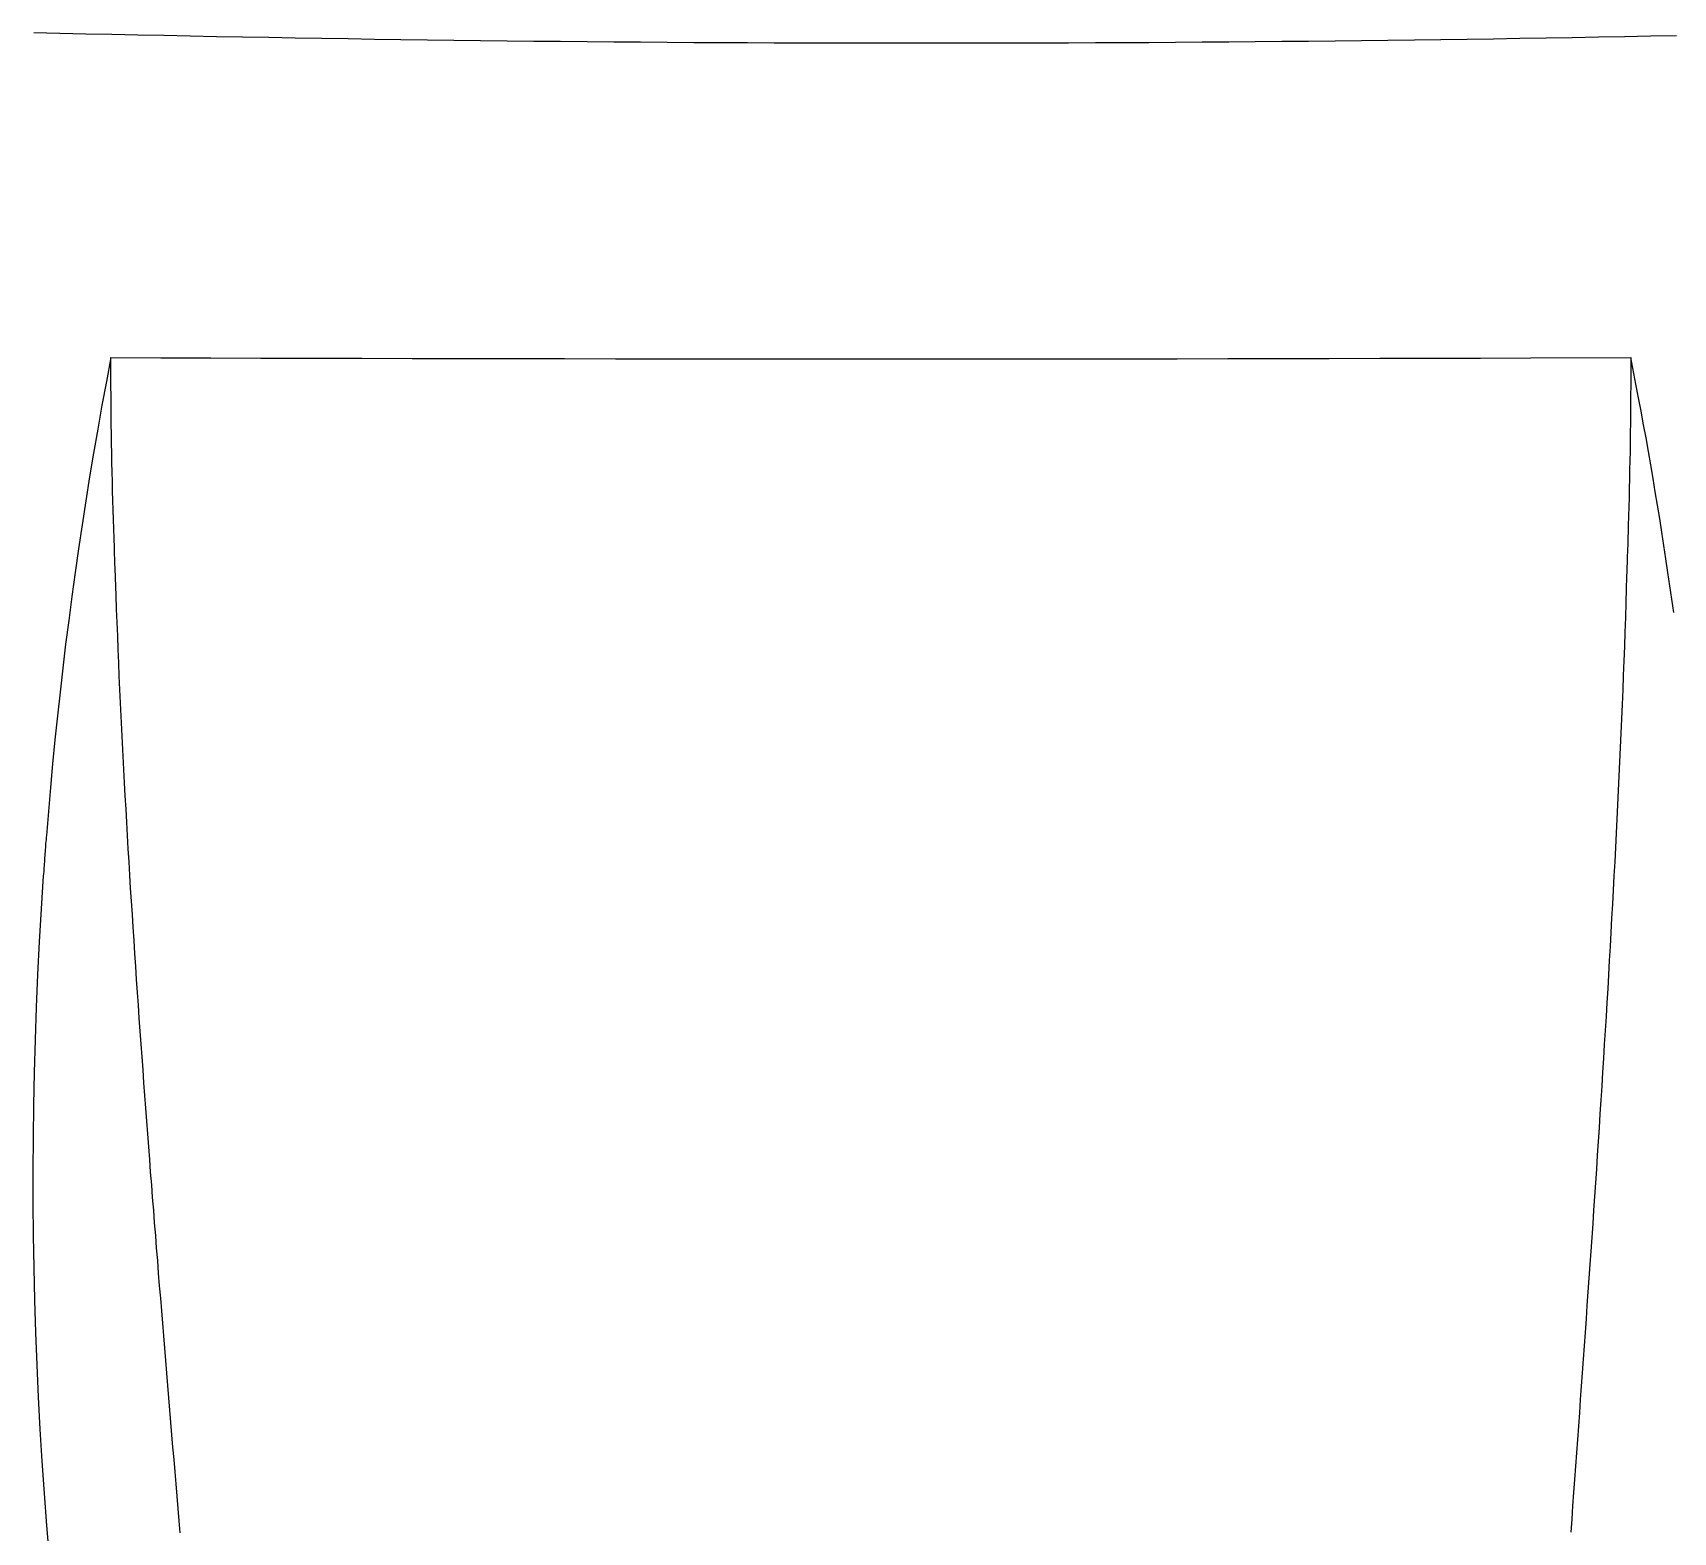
# Model space of a CAD drawing. Extents: x 832 to 912, y 781 to 934.
# Drawn here: x 842.45 to 856.48, y 834.71 to 847.54 of the extents above; entities that cross this region are included whole.
import ezdxf

# ---------------------------------------------------------------- set-up
doc = ezdxf.new("R2010")
doc.units = 0
doc.header["$MEASUREMENT"] = 0
doc.layers.add('1', color=4, linetype='Continuous')
doc.layers.add('SPA', color=2, linetype='Continuous')

# ---------------------------------------------------------------- blocks, each defined once
blk = doc.blocks.new('2010SOVEREIGN')
at = {"layer": 'SPA', "color": 3, "linetype": 'Continuous'}
for p, q in [((10.793, 44.987), (10.792, 44.987)), ((10.792, 44.987), (10.792, 44.987)), ((23.716, 44.817), (23.713, 44.817)), ((23.716, 44.817), (23.717, 44.817))]:
    blk.add_line(p, q, dxfattribs=at)
for points in [[(24.147, 49.543), (23.925, 49.539), (23.702, 49.534), (23.479, 49.53), (23.255, 49.526), (23.031, 49.522), (22.807, 49.519), (22.582, 49.515), (22.357, 49.512), (22.131, 49.509), (21.905, 49.506), (21.679, 49.503), (21.453, 49.5), (21.226, 49.498), (20.999, 49.495), (20.772, 49.493), (20.544, 49.491), (20.317, 49.489), (20.089, 49.487), (19.861, 49.486), (19.633, 49.484), (19.404, 49.483), (19.176, 49.482), (18.947, 49.481), (18.719, 49.48), (18.49, 49.48), (18.261, 49.479), (18.032, 49.479), (17.803, 49.479), (17.574, 49.479), (17.345, 49.479), (17.116, 49.479), (16.887, 49.48), (16.658, 49.48), (16.429, 49.481), (16.2, 49.482), (15.971, 49.483), (15.742, 49.484), (15.514, 49.486), (15.285, 49.487), (15.057, 49.489), (14.829, 49.491), (14.601, 49.493), (14.373, 49.495), (14.145, 49.498), (13.918, 49.5), (13.69, 49.503), (13.463, 49.506), (13.237, 49.509), (13.01, 49.512), (12.784, 49.516), (12.558, 49.519), (12.332, 49.523), (12.107, 49.527), (11.882, 49.531), (11.658, 49.535), (11.434, 49.539), (11.21, 49.544), (10.986, 49.548), (10.764, 49.553), (10.541, 49.558), (10.097, 49.568)], [(10.756, 46.791), (10.717, 46.587), (10.679, 46.383), (10.643, 46.178), (10.608, 45.974), (10.574, 45.77), (10.541, 45.565), (10.51, 45.361), (10.479, 45.156), (10.45, 44.952), (10.422, 44.747), (10.395, 44.543), (10.369, 44.339), (10.345, 44.134), (10.321, 43.93), (10.299, 43.726), (10.277, 43.521), (10.257, 43.317), (10.238, 43.113), (10.204, 42.704)], [(10.786, 45.165), (10.783, 45.246), (10.78, 45.326), (10.777, 45.407), (10.775, 45.488), (10.773, 45.569), (10.771, 45.65), (10.769, 45.731), (10.767, 45.812), (10.765, 45.893), (10.763, 45.974), (10.762, 46.055), (10.761, 46.137), (10.759, 46.218), (10.758, 46.3), (10.758, 46.382), (10.757, 46.463), (10.756, 46.545), (10.756, 46.627), (10.756, 46.791)], [(10.756, 46.791), (11.182, 46.79), (11.61, 46.789), (12.039, 46.787), (12.469, 46.786), (12.901, 46.785), (13.333, 46.784), (13.766, 46.783), (14.201, 46.782), (14.636, 46.782), (15.072, 46.781), (15.509, 46.781), (15.947, 46.78), (16.384, 46.78), (16.821, 46.78), (17.258, 46.78), (17.695, 46.78), (18.132, 46.78), (18.569, 46.78), (19.005, 46.78), (19.44, 46.781), (19.875, 46.781), (20.31, 46.782), (20.744, 46.783), (21.177, 46.784), (21.609, 46.785), (22.041, 46.786), (22.471, 46.787), (22.9, 46.788), (23.756, 46.791)], [(23.756, 46.791), (23.755, 46.711), (23.755, 46.63), (23.755, 46.55), (23.754, 46.47), (23.754, 46.39), (23.753, 46.31), (23.752, 46.23), (23.751, 46.15), (23.75, 46.07), (23.749, 45.991), (23.747, 45.911), (23.746, 45.832), (23.744, 45.752), (23.742, 45.673), (23.741, 45.594), (23.739, 45.514), (23.736, 45.435), (23.734, 45.356), (23.729, 45.198)], [(24.123, 44.61), (24.107, 44.724), (24.09, 44.839), (24.073, 44.954), (24.056, 45.069), (24.039, 45.184), (24.021, 45.299), (24.003, 45.414), (23.984, 45.529), (23.965, 45.643), (23.946, 45.758), (23.926, 45.873), (23.906, 45.988), (23.886, 46.103), (23.865, 46.217), (23.844, 46.332), (23.822, 46.447), (23.8, 46.562), (23.756, 46.791)], [(23.729, 45.198), (23.729, 45.179), (23.728, 45.16), (23.728, 45.141), (23.727, 45.122), (23.726, 45.103), (23.726, 45.084), (23.725, 45.065), (23.724, 45.046), (23.724, 45.027), (23.723, 45.007), (23.722, 44.988), (23.721, 44.969), (23.721, 44.95), (23.72, 44.931), (23.719, 44.912), (23.719, 44.893), (23.718, 44.874), (23.717, 44.855), (23.716, 44.817)], [(10.792, 44.987), (10.792, 44.996), (10.792, 45.005), (10.791, 45.014), (10.791, 45.023), (10.791, 45.031), (10.79, 45.04), (10.79, 45.049), (10.79, 45.058), (10.789, 45.067), (10.789, 45.076), (10.789, 45.085), (10.788, 45.094), (10.788, 45.103), (10.788, 45.112), (10.787, 45.121), (10.787, 45.13), (10.787, 45.139), (10.786, 45.148), (10.786, 45.165)], [(10.204, 42.704), (10.203, 42.687), (10.201, 42.669), (10.2, 42.652), (10.198, 42.635), (10.197, 42.617), (10.196, 42.6), (10.194, 42.583), (10.193, 42.565), (10.192, 42.548), (10.191, 42.531), (10.189, 42.513), (10.188, 42.496), (10.187, 42.479), (10.185, 42.461), (10.184, 42.444), (10.183, 42.427), (10.182, 42.409), (10.181, 42.392), (10.178, 42.357)], [(10.178, 42.357), (10.16, 42.076), (10.143, 41.795), (10.129, 41.515), (10.117, 41.235), (10.107, 40.955), (10.099, 40.675), (10.093, 40.396), (10.09, 40.118), (10.088, 39.839), (10.088, 39.561), (10.091, 39.283), (10.096, 39.006), (10.102, 38.729), (10.111, 38.453), (10.122, 38.176), (10.134, 37.901), (10.149, 37.625), (10.166, 37.351), (10.185, 37.077), (10.205, 36.803), (10.228, 36.53)]]:
    blk.add_lwpolyline(points, dxfattribs=at)
at = {"layer": 'SPA', "color": 2, "linetype": 'Continuous'}
for points in [[(11.348, 36.739), (11.339, 36.843), (11.331, 36.948), (11.322, 37.052), (11.313, 37.157), (11.305, 37.262), (11.296, 37.367), (11.287, 37.472), (11.278, 37.577), (11.269, 37.683), (11.261, 37.788), (11.252, 37.894), (11.243, 38), (11.234, 38.106), (11.226, 38.212), (11.217, 38.319), (11.208, 38.425), (11.199, 38.532), (11.191, 38.639), (11.182, 38.746), (11.173, 38.853), (11.164, 38.96), (11.156, 39.068), (11.147, 39.175), (11.139, 39.283), (11.13, 39.391), (11.122, 39.499), (11.113, 39.608), (11.105, 39.716), (11.096, 39.825), (11.088, 39.933), (11.079, 40.042), (11.071, 40.151), (11.063, 40.261), (11.055, 40.37), (11.047, 40.479), (11.039, 40.589), (11.031, 40.699), (11.023, 40.809), (11.015, 40.919), (11.007, 41.029), (10.999, 41.14), (10.991, 41.251), (10.984, 41.361), (10.976, 41.472), (10.969, 41.583), (10.961, 41.695), (10.954, 41.806), (10.947, 41.918), (10.94, 42.029), (10.932, 42.141), (10.925, 42.253), (10.919, 42.365), (10.912, 42.478), (10.905, 42.59), (10.899, 42.703), (10.892, 42.816), (10.886, 42.928), (10.879, 43.042), (10.873, 43.155), (10.867, 43.268), (10.861, 43.382), (10.855, 43.495), (10.85, 43.609), (10.844, 43.723), (10.839, 43.837), (10.833, 43.952), (10.828, 44.066), (10.823, 44.181), (10.818, 44.295), (10.814, 44.41), (10.809, 44.525), (10.804, 44.64), (10.8, 44.756), (10.792, 44.987)], [(23.717, 44.817), (23.713, 44.692), (23.709, 44.568), (23.705, 44.443), (23.701, 44.319), (23.696, 44.196), (23.691, 44.072), (23.687, 43.948), (23.681, 43.825), (23.676, 43.702), (23.671, 43.579), (23.666, 43.456), (23.66, 43.333), (23.654, 43.21), (23.649, 43.088), (23.643, 42.966), (23.637, 42.844), (23.631, 42.722), (23.625, 42.6), (23.618, 42.479), (23.612, 42.358), (23.606, 42.237), (23.599, 42.116), (23.592, 41.995), (23.586, 41.874), (23.579, 41.754), (23.572, 41.633), (23.565, 41.513), (23.558, 41.393), (23.551, 41.274), (23.544, 41.154), (23.537, 41.035), (23.529, 40.916), (23.522, 40.797), (23.514, 40.678), (23.507, 40.559), (23.499, 40.441), (23.492, 40.322), (23.484, 40.204), (23.477, 40.086), (23.469, 39.969), (23.461, 39.851), (23.453, 39.734), (23.445, 39.616), (23.438, 39.499), (23.43, 39.382), (23.422, 39.266), (23.414, 39.149), (23.406, 39.033), (23.398, 38.917), (23.389, 38.801), (23.381, 38.685), (23.373, 38.569), (23.365, 38.454), (23.357, 38.339), (23.349, 38.224), (23.341, 38.109), (23.332, 37.994), (23.324, 37.88), (23.316, 37.765), (23.308, 37.651), (23.299, 37.537), (23.291, 37.423), (23.283, 37.31), (23.275, 37.196), (23.266, 37.083), (23.258, 36.97), (23.25, 36.857), (23.242, 36.744)]]:
    blk.add_lwpolyline(points, dxfattribs=at)

msp = doc.modelspace()

# ---------------------------------------------------------------- block references
at = {"layer": '1'}
msp.add_blockref('2010SOVEREIGN', (832.36, 797.97), dxfattribs=at)

doc.saveas('drawing.dxf')
